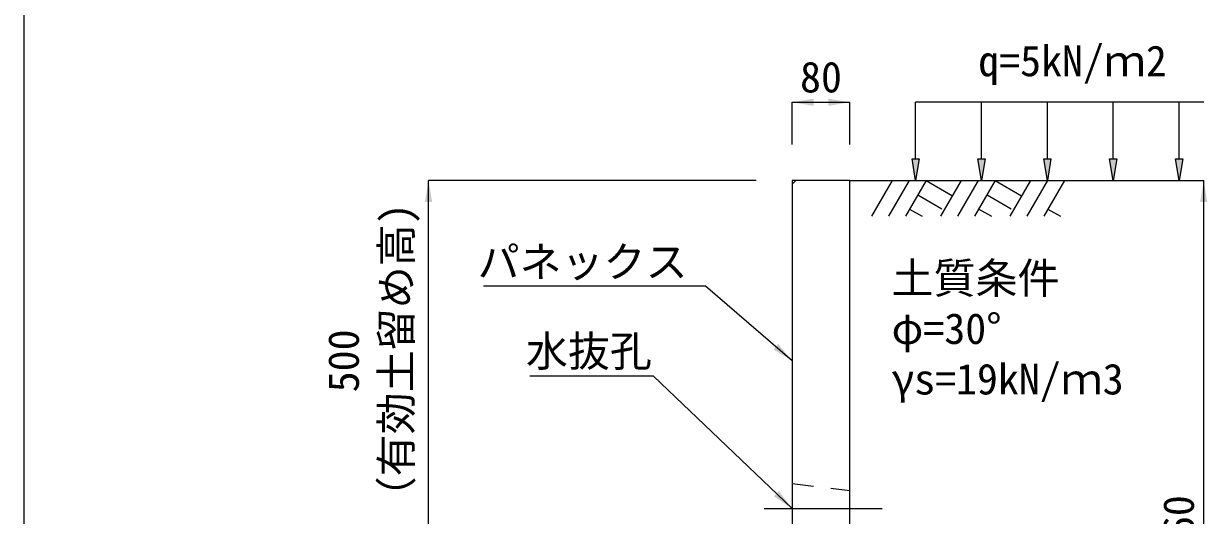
# Model space of a CAD drawing. Units: millimetres at full size, sheet at 1:40. Extents: x 206103 to 244503, y 883348 to 903496.
# Drawn here: x 211303 to 212946, y 901144 to 901826 of the extents above; entities that cross this region are included whole.
import ezdxf
from ezdxf.enums import TextEntityAlignment as Align

# ---------------------------------------------------------------- set-up
doc = ezdxf.new("R2010")
doc.units = ezdxf.units.MM
doc.header["$LTSCALE"] = 40
doc.linetypes.add('USER1', pattern=[28.575, 19.05, -3.175, 3.175, -3.175])
doc.linetypes.add('USER2', pattern=[1.35, 0.75, -0.6])
for name, color, linetype, lineweight in [('0_2', 7, 'Continuous', 20), ('パネックスKUS', 2, 'Continuous', 20), ('図枠', 5, 'Continuous', 13), ('寸法線', 7, 'Continuous', 13), ('引出線', 4, 'Continuous', 13), ('補助線', 8, 'USER1', 13), ('ﾊｯﾁﾝｸﾞ', 7, 'Continuous', 5)]:
    doc.layers.add(name, color=color, linetype=linetype, lineweight=lineweight)
doc.layers.add('文字', color=7, linetype='Continuous')
doc.styles.add('ＭＳ ゴシック', font='')
doc.styles.get('ＭＳ ゴシック').set_extended_font_data('MS Gothic')

# ---------------------------------------------------------------- blocks, each defined once
blk = doc.blocks.new('filled_arrow')
at = {"color": 0, "linetype": 'Continuous', "lineweight": -2}
blk.add_solid([(7.5, 1.25), (0, 0), (7.5, -1.25)], dxfattribs=at)

msp = doc.modelspace()

# ---------------------------------------------------------------- hatches: boundary and pattern name
at = {"layer": '寸法線'}
for points in [[(212546.22, 901638.33), (212541.22, 901608.33), (212536.22, 901638.33)], [(212637.63, 901638.33), (212632.63, 901608.33), (212627.63, 901638.33)], [(212729.04, 901638.33), (212724.04, 901608.33), (212719.04, 901638.33)], [(212820.46, 901638.33), (212815.46, 901608.33), (212810.46, 901638.33)], [(212911.87, 901638.33), (212906.87, 901608.33), (212901.87, 901638.33)]]:
    msp.add_hatch(color=256, dxfattribs=at).paths.add_polyline_path(points)

# ---------------------------------------------------------------- linework, layer by layer
at = {"layer": '0_2'}
msp.add_line((212449.81, 901608.33), (212849.81, 901608.33), dxfattribs=at)
at = {"layer": 'パネックスKUS'}
for p, q in [((212374.81, 901608.33), (212369.81, 901603.33)), ((212369.81, 901608.33), (212369.81, 901108.33)), ((212449.81, 901608.33), (212369.81, 901608.33)), ((212449.81, 900648.33), (212449.81, 901608.33))]:
    msp.add_line(p, q, dxfattribs=at)
at = {"layer": 'パネックスKUS', "linetype": 'USER2', "lineweight": 9}
msp.add_line((212369.81, 901188.33), (212449.81, 901178.33), dxfattribs=at)
at = {"layer": '図枠'}
msp.add_line((211303.21, 903148.33), (211303.21, 883448.33), dxfattribs=at)
at = {"layer": '寸法線'}
for p, q in [((212369.81, 901716.88), (212449.81, 901716.88)), ((212369.81, 901658.33), (212369.81, 901716.88)), ((212449.81, 901658.33), (212449.81, 901716.88)), ((211865.21, 901108.33), (211865.21, 901608.33)), ((212319.81, 901608.33), (211865.21, 901608.33)), ((212499.81, 901608.33), (212941.05, 901608.33)), ((212941.05, 900648.33), (212941.05, 901608.33))]:
    msp.add_line(p, q, dxfattribs=at)
at = {"layer": '寸法線', "lineweight": 9}
for p, q in [((212941.22, 901716.88), (212541.22, 901716.88)), ((212541.22, 901638.33), (212541.22, 901716.88)), ((212632.63, 901638.33), (212632.63, 901716.88)), ((212724.04, 901638.33), (212724.04, 901716.88)), ((212815.46, 901638.33), (212815.46, 901716.88)), ((212906.87, 901638.33), (212906.87, 901716.88))]:
    msp.add_line(p, q, dxfattribs=at)
for points in [[(212546.22, 901638.33), (212541.22, 901608.33), (212536.22, 901638.33)], [(212637.63, 901638.33), (212632.63, 901608.33), (212627.63, 901638.33)], [(212729.04, 901638.33), (212724.04, 901608.33), (212719.04, 901638.33)], [(212820.46, 901638.33), (212815.46, 901608.33), (212810.46, 901638.33)], [(212911.87, 901638.33), (212906.87, 901608.33), (212901.87, 901638.33)]]:
    msp.add_lwpolyline(points, close=True, dxfattribs=at)
at = {"layer": '引出線'}
for points in [[(212369.81, 901358.33), (212249.6, 901461.79), (211941.35, 901461.79)], [(212369.81, 901153.33), (212177.35, 901336.78), (212005.6, 901336.78)]]:
    msp.add_lwpolyline(points, dxfattribs=at)
at = {"layer": '補助線'}
msp.add_line((212330.85, 901153.33), (212494.56, 901153.33), dxfattribs=at)
at = {"layer": 'ﾊｯﾁﾝｸﾞ', "lineweight": 9}
for p, q in [((212508.45, 901608.32), (212479.81, 901558.7)), ((212532.08, 901608.32), (212503.43, 901558.7)), ((212555.7, 901608.32), (212527.05, 901558.7)), ((212555.7, 901608.32), (212592.27, 901587.21)), ((212604.46, 901608.32), (212575.81, 901558.7)), ((212628.08, 901608.32), (212599.43, 901558.7)), ((212651.7, 901608.32), (212623.05, 901558.7)), ((212651.7, 901608.32), (212688.27, 901587.21)), ((212700.45, 901608.32), (212671.8, 901558.7)), ((212724.08, 901608.32), (212695.43, 901558.7)), ((212747.7, 901608.32), (212719.05, 901558.7)), ((212544.28, 901588.54), (212577.69, 901569.25)), ((212640.28, 901588.54), (212673.69, 901569.25)), ((212532.86, 901568.75), (212550.27, 901558.7)), ((212628.85, 901568.75), (212646.27, 901558.7)), ((212724.85, 901568.75), (212742.27, 901558.7))]:
    msp.add_line(p, q, dxfattribs=at)

# ---------------------------------------------------------------- block references
at = {"layer": '寸法線', "xscale": 4, "yscale": 4}
msp.add_blockref('filled_arrow', (212369.81, 901716.88), dxfattribs=at)
for p, rotation in [((212449.81, 901716.88), 180), ((211865.21, 901608.33), 270), ((212941.05, 901608.33), 270)]:
    msp.add_blockref('filled_arrow', p, dxfattribs=dict(at, rotation=rotation))
at = {"layer": '引出線', "xscale": 4, "yscale": 4}
for p, rotation in [((212369.81, 901358.33), 139.3), ((212369.81, 901153.33), 136.4)]:
    msp.add_blockref('filled_arrow', p, dxfattribs=dict(at, rotation=rotation))

# ---------------------------------------------------------------- texts
at = {"layer": '寸法線', "style": 'ＭＳ ゴシック'}
msp.add_text('80', height=42.72, dxfattribs=at).set_placement((212409.81, 901751.88), align=Align.MIDDLE_CENTER)
for s, p in [('（有効土留め高)', (211854.41, 901139.8)), ('500', (211781.28, 901314.62))]:
    msp.add_text(s, height=42.72, rotation=90, dxfattribs=at).set_placement(p, align=Align.BOTTOM_LEFT)
msp.add_text('960', height=42.72, rotation=90, dxfattribs=at).set_placement((212906.05, 901128.33), align=Align.MIDDLE_CENTER)
at = {"layer": '引出線', "style": 'ＭＳ ゴシック'}
for s, p in [('パネックス', (212224.6, 901516.93)), ('水抜孔', (212175.1, 901393.06))]:
    msp.add_text(s, height=42.72, dxfattribs=at).set_placement(p, align=Align.TOP_RIGHT)
at = {"layer": '文字', "style": 'ＭＳ ゴシック'}
msp.add_text('q=5kN/ｍ2', height=42.72, dxfattribs=at).set_placement((212628.11, 901740.15), align=Align.BOTTOM_LEFT)
for s, p in [('土質条件', (212507.77, 901494.36)), ('φ=30°', (212507.77, 901424.36)), ('γs=19kN/ｍ3', (212507.77, 901354.36))]:
    msp.add_text(s, height=42.72, dxfattribs=at).set_placement(p, align=Align.TOP_LEFT)

doc.saveas('drawing.dxf')
